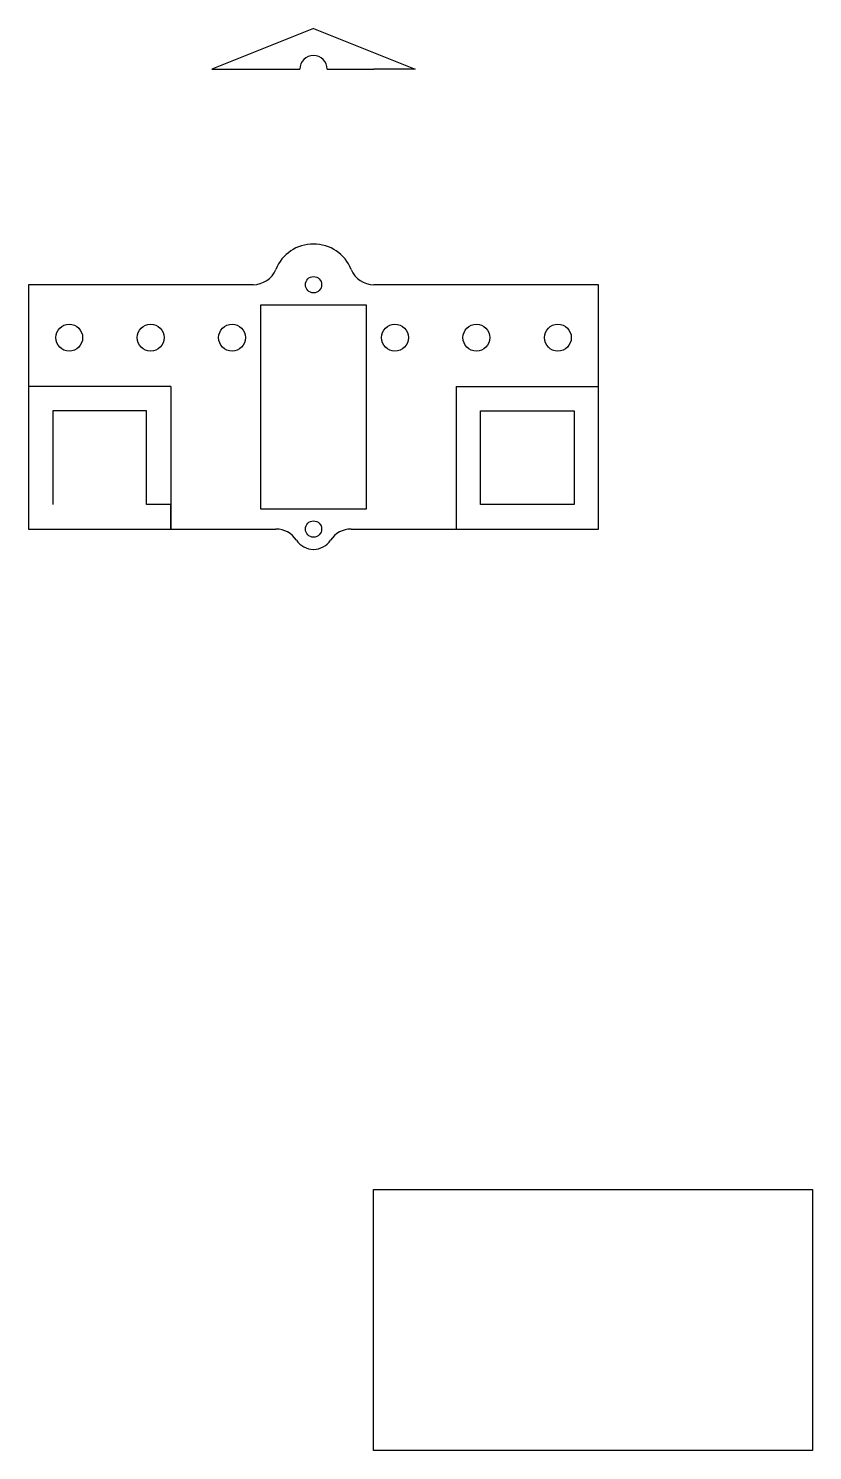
# Model space of a CAD drawing. Header units: millimetres. Extents: x 1813 to 1909, y 1447 to 1622.
import ezdxf

# ---------------------------------------------------------------- set-up
doc = ezdxf.new("R2010")
doc.units = ezdxf.units.MM

msp = doc.modelspace()

# ---------------------------------------------------------------- linework, layer by layer
for p, q in [((1848.08, 1622), (1835.58, 1617)), ((1848.08, 1622), (1860.58, 1617)), ((1835.58, 1617), (1840.66, 1617)), ((1840.66, 1617), (1846.39, 1617)), ((1849.76, 1617), (1855.49, 1617)), ((1860.58, 1617), (1855.49, 1617)), ((1813.08, 1590.53), (1813.08, 1560.53)), ((1840.66, 1590.53), (1813.08, 1590.53)), ((1883.08, 1590.53), (1855.49, 1590.53)), ((1883.08, 1560.53), (1883.08, 1590.53)), ((1854.58, 1588.03), (1841.58, 1588.03)), ((1841.58, 1588.03), (1841.58, 1563.03)), ((1854.58, 1563.03), (1854.58, 1588.03)), ((1830.58, 1578.03), (1813.08, 1578.03)), ((1830.58, 1578.03), (1830.58, 1560.53)), ((1865.58, 1578.03), (1883.08, 1578.03)), ((1865.58, 1578.03), (1865.58, 1560.53)), ((1827.58, 1575.03), (1816.08, 1575.03)), ((1816.08, 1575.03), (1816.08, 1563.53)), ((1827.58, 1563.53), (1827.58, 1575.03)), ((1868.58, 1563.53), (1868.58, 1575.03)), ((1868.58, 1575.03), (1880.08, 1575.03)), ((1880.08, 1575.03), (1880.08, 1563.53)), ((1830.58, 1563.53, 15), (1827.58, 1563.53, 15)), ((1830.58, 1560.53, 15), (1830.58, 1563.53, 15)), ((1841.58, 1563.03), (1854.58, 1563.03)), ((1880.08, 1563.53), (1868.58, 1563.53)), ((1813.08, 1560.53), (1843.47, 1560.53)), ((1852.69, 1560.53), (1883.08, 1560.53)), ((1855.46, 1479.42), (1909.35, 1479.42)), ((1855.46, 1447.37), (1855.46, 1479.42)), ((1909.35, 1479.42), (1909.35, 1447.37)), ((1909.35, 1447.37), (1855.46, 1447.37))]:
    msp.add_line(p, q)
for centre, radius in [((1848.08, 1590.53), 1), ((1818.08, 1584.03), 1.65), ((1828.08, 1584.03), 1.65), ((1838.08, 1584.03), 1.65), ((1858.08, 1584.03), 1.65), ((1868.08, 1584.03), 1.65), ((1878.08, 1584.03), 1.65), ((1848.08, 1560.53), 1)]:
    msp.add_circle(centre, radius)
for centre, radius, start, end in [((1848.08, 1617), 1.68, 0, 180), ((1848.08, 1590.53), 5, 22.0243, 157.9757), ((1840.66, 1593.53), 3, 270, 337.9757), ((1855.49, 1593.53), 3, 202.0243, 270), ((1843.47, 1557.53), 3, 33.0557, 90), ((1852.69, 1557.53), 3, 90, 146.9443), ((1848.08, 1560.53), 2.5, 213.0557, 326.9443)]:
    msp.add_arc(centre, radius, start, end)

doc.saveas('drawing.dxf')
